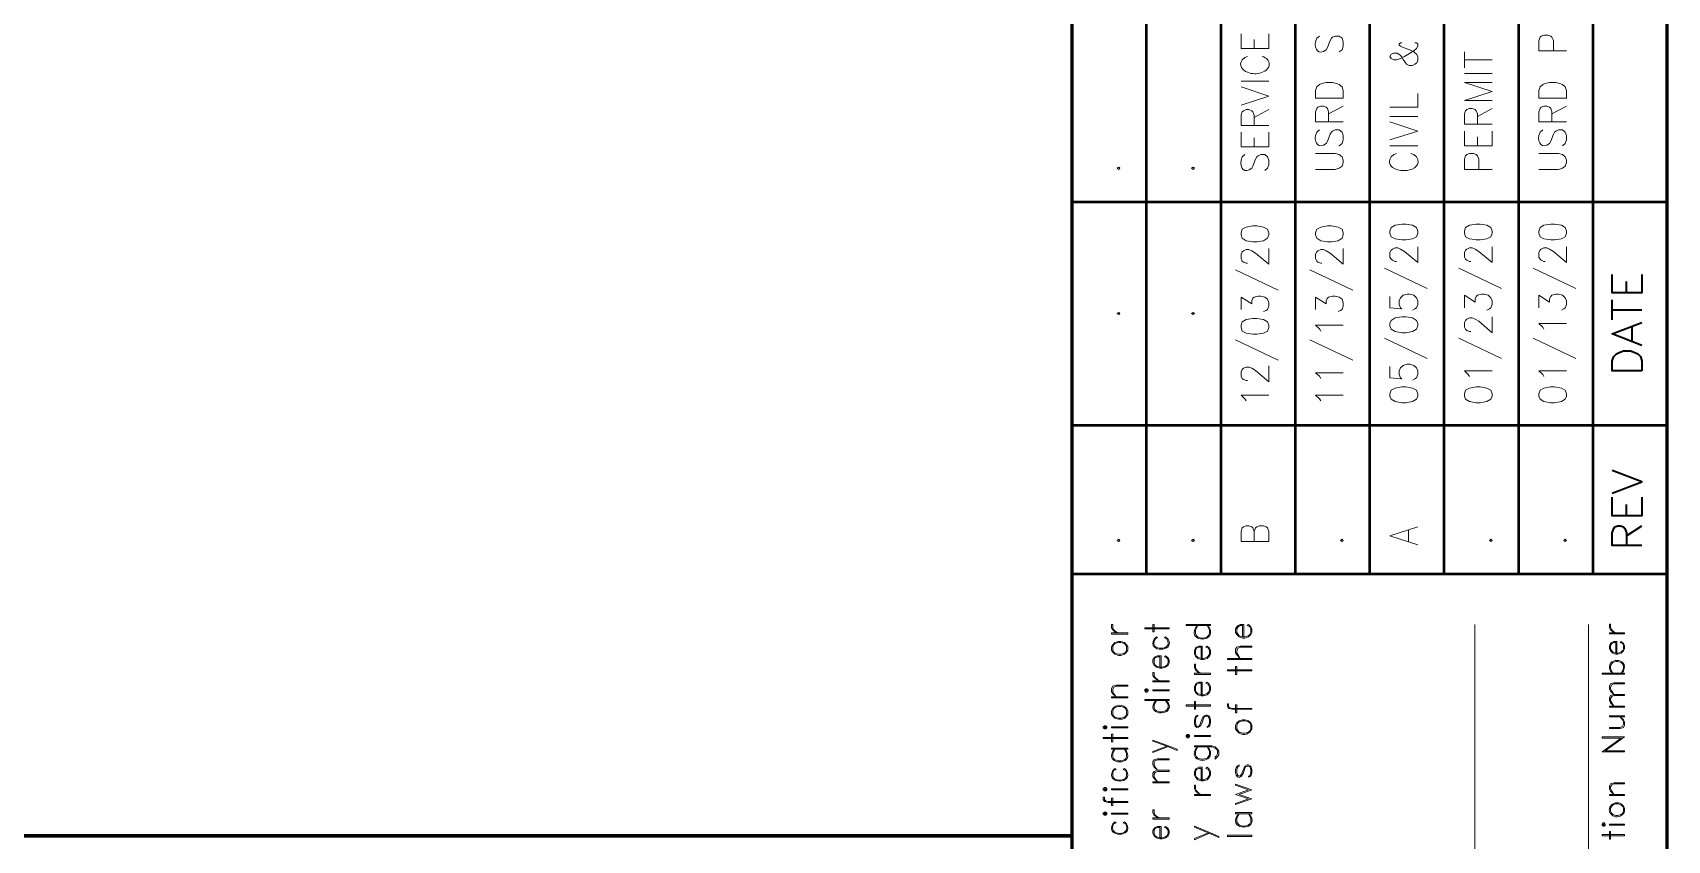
# Model space of a CAD drawing. Header units: inches. Extents: x 5 to 516, y -193 to 129.
# Drawn here: x 109.26 to 116.58, y -169.71 to -166.1 of the extents above; entities that cross this region are included whole.
import ezdxf

# ---------------------------------------------------------------- set-up
doc = ezdxf.new("R2010")
doc.units = ezdxf.units.IN
doc.header["$MEASUREMENT"] = 0
doc.layers.add('PDF8_Geometry', color=7, linetype='Continuous')

msp = doc.modelspace()

# ---------------------------------------------------------------- linework, layer by layer
at = {"layer": 'PDF8_Geometry', "lineweight": 60}
for points in [[(116.5799627, -192.1857845), (116.5799627, -162.1857821), (71.5799591, -162.1857821), (71.5799591, -192.1857845)], [(113.9132959, -162.1857821), (113.9132959, -192.1857845)], [(113.9132959, -169.6924491), (71.5799591, -169.6924491), (113.9132959, -169.6924491)]]:
    msp.add_lwpolyline(points, dxfattribs=at)
at = {"layer": 'PDF8_Geometry', "lineweight": 50}
for points in [[(114.2466292, -162.1857821), (114.2466292, -168.519116)], [(114.5799626, -162.1857821), (114.5799626, -168.519116)], [(114.9132959, -162.1857821), (114.9132959, -168.519116)], [(115.2466293, -162.1857821), (115.2466293, -168.519116)], [(115.5799627, -162.1857821), (115.5799627, -168.519116)], [(115.913296, -162.1857821), (115.913296, -168.519116)], [(116.2466294, -162.1857821), (116.2466294, -168.519116)], [(113.9132959, -166.8524492), (116.5799627, -166.8524492)], [(113.9132959, -167.8524492), (116.5799627, -167.8524492)], [(113.9132959, -168.519116), (116.5799627, -168.519116)]]:
    msp.add_lwpolyline(points, dxfattribs=at)
at = {"layer": 'PDF8_Geometry', "lineweight": 15}
for points in [[(114.7955181, -166.1002254), (114.7955181, -166.165781), (114.6710737, -166.165781), (114.6710737, -166.1002254)], [(114.7299624, -166.165781), (114.7299624, -166.125781)], [(115.0221849, -166.1102254), (115.0099627, -166.1202254), (115.0044071, -166.135781)], [(115.0521849, -166.1713365), (115.0577405, -166.1613365), (115.0699627, -166.1302254), (115.0755183, -166.1202254), (115.0810738, -166.115781), (115.093296, -166.1102254), (115.1110738, -166.1102254), (115.123296, -166.1202254), (115.1288516, -166.135781), (115.1288516, -166.155781), (115.123296, -166.1713365), (115.1110738, -166.1813365)], [(115.3555182, -166.1868931), (115.343296, -166.1913375), (115.3377405, -166.2013375), (115.343296, -166.2113375), (115.3555182, -166.2168931), (115.3666294, -166.2168931), (115.3855182, -166.2113375), (115.403296, -166.2013375), (115.4444071, -166.175782), (115.4566294, -166.165782), (115.4621849, -166.155782), (115.4621849, -166.145782), (115.4566294, -166.1413375), (115.4499627, -166.1413375)], [(115.3910738, -166.1413375), (115.3855182, -166.1413375), (115.3788516, -166.145782), (115.3788516, -166.1513375), (115.3855182, -166.155782), (115.3966294, -166.1613375), (115.4266294, -166.1713375), (115.4444071, -166.1813375), (115.4566294, -166.1913375), (115.4621849, -166.2013375), (115.4621849, -166.2213375), (115.4566294, -166.2324487), (115.4499627, -166.2368931), (115.4388516, -166.2424487)], [(116.1288516, -166.1757817), (116.0044071, -166.1757817), (116.0044071, -166.1302262), (116.0099627, -166.1157817), (116.0155182, -166.1102262), (116.0277405, -166.1057817), (116.0455182, -166.1057817), (116.0577405, -166.1102262), (116.063296, -166.1157817), (116.0699627, -166.1302262), (116.0699627, -166.1757817)], [(114.6999625, -166.2013374), (114.6888514, -166.2068929), (114.6766292, -166.2168929)], [(115.6710737, -166.2524487), (115.6710737, -166.1813375)], [(115.6710737, -166.2168923), (115.7955182, -166.2168923)], [(115.6710737, -166.2780043), (115.7955182, -166.2780043)], [(114.6710737, -166.3124485), (114.7955181, -166.3124485)], [(114.6710737, -166.4191153), (114.7955181, -166.3791153), (114.6710737, -166.3380042)], [(115.3377404, -166.4291138), (115.4621848, -166.4291138), (115.4621848, -166.3680027)], [(115.7955182, -166.3991139), (115.6710738, -166.3991139), (115.7955182, -166.3580028), (115.6710738, -166.3180028), (115.7955182, -166.3180028)], [(114.7955181, -166.510225), (114.6710737, -166.510225), (114.6710737, -166.4646694), (114.6766292, -166.4491139), (114.6821848, -166.4446694), (114.694407, -166.4391139), (114.7066292, -166.4391139), (114.7188515, -166.4446694), (114.724407, -166.4491139), (114.7299626, -166.4646694), (114.7299626, -166.510225)], [(114.7299624, -166.4746709), (114.795518, -166.4391153)], [(115.1288515, -166.4946701), (115.004407, -166.4946701), (115.004407, -166.4491145), (115.0099626, -166.4346701), (115.0155181, -166.4291145), (115.0277404, -166.4246701), (115.0399626, -166.4246701), (115.0521848, -166.4291145), (115.0577404, -166.4346701), (115.0632959, -166.4491145), (115.0632959, -166.4946701)], [(115.0632958, -166.459116), (115.1288513, -166.4246715)], [(115.7955182, -166.5046708), (115.6710738, -166.5046708), (115.6710738, -166.4591152), (115.6766293, -166.4446708), (115.6821849, -166.4391152), (115.6944071, -166.4346708), (115.7066293, -166.4346708), (115.7188515, -166.4391152), (115.7244071, -166.4446708), (115.7299627, -166.4591152), (115.7299627, -166.5046708)], [(115.7299625, -166.4702266), (115.7955181, -166.4346711)], [(116.1288516, -166.4946701), (116.0044071, -166.4946701), (116.0044071, -166.4491145), (116.0099627, -166.4346701), (116.0155182, -166.4291145), (116.0277405, -166.4246701), (116.0399627, -166.4246701), (116.0521849, -166.4291145), (116.0577405, -166.4346701), (116.063296, -166.4491145), (116.063296, -166.4946701)], [(116.0632959, -166.459116), (116.1288514, -166.4246715)], [(115.3377404, -166.4702266), (115.4621848, -166.4702266)], [(115.3377404, -166.5757813), (115.4621848, -166.5357813), (115.3377404, -166.4946702)], [(114.7955181, -166.5402256), (114.7955181, -166.6057812), (114.6710737, -166.6057812), (114.6710737, -166.5402256)], [(114.7299624, -166.6057812), (114.7299624, -166.5657812)], [(115.0221849, -166.5302265), (115.0099627, -166.5402265), (115.0044071, -166.555782)], [(115.0521849, -166.5913376), (115.0577405, -166.5813376), (115.0699627, -166.5502265), (115.0755183, -166.5402265), (115.0810738, -166.535782), (115.093296, -166.5302265), (115.1110738, -166.5302265), (115.123296, -166.5402265), (115.1288516, -166.555782), (115.1288516, -166.575782), (115.123296, -166.5913376), (115.1110738, -166.6013376)], [(115.7955182, -166.5357814), (115.7955182, -166.6013369), (115.6710738, -166.6013369), (115.6710738, -166.5357814)], [(115.7299625, -166.6013369), (115.7299625, -166.5613369)], [(116.022185, -166.5302265), (116.0099628, -166.5402265), (116.0044072, -166.555782)], [(116.052185, -166.5913376), (116.0577406, -166.5813376), (116.0699628, -166.5502265), (116.0755183, -166.5402265), (116.0810739, -166.535782), (116.0932961, -166.5302265), (116.1110739, -166.5302265), (116.1232961, -166.5402265), (116.1288517, -166.555782), (116.1288517, -166.575782), (116.1232961, -166.5913376), (116.1110739, -166.6013376)], [(114.6888516, -166.6413376), (114.6766293, -166.6513376), (114.6710738, -166.6668931)], [(114.7188516, -166.7024487), (114.7244071, -166.6924487), (114.7366293, -166.6624487), (114.7421849, -166.6513376), (114.7477405, -166.6468931), (114.7599627, -166.6413376), (114.7777405, -166.6413376), (114.7899627, -166.6513376), (114.7955182, -166.6668931), (114.7955182, -166.6868931), (114.7899627, -166.7024487), (114.7777405, -166.7124487)], [(115.004407, -166.7080038), (115.0932959, -166.7080038), (115.1110737, -166.7024482), (115.1232959, -166.6924482), (115.1288515, -166.6768927), (115.1288515, -166.6668927), (115.1232959, -166.6513371), (115.1110737, -166.6413371), (115.0932959, -166.6368927), (115.004407, -166.6368927)], [(115.3377404, -166.6013369), (115.4621848, -166.6013369)], [(115.3666292, -166.6368933), (115.3555181, -166.6413378), (115.3432959, -166.6513378)], [(115.4566292, -166.6513378), (115.444407, -166.6413378), (115.4321848, -166.6368933)], [(115.7955182, -166.7080038), (115.6710738, -166.7080038), (115.6710738, -166.6624482), (115.6766293, -166.6468927), (115.6821849, -166.6413371), (115.6944071, -166.6368927), (115.7121849, -166.6368927), (115.7244071, -166.6413371), (115.7299627, -166.6468927), (115.7366293, -166.6624482), (115.7366293, -166.7080038)], [(116.0044071, -166.7080038), (116.093296, -166.7080038), (116.1110738, -166.7024482), (116.123296, -166.6924482), (116.1288515, -166.6768927), (116.1288515, -166.6668927), (116.123296, -166.6513371), (116.1110738, -166.6413371), (116.093296, -166.6368927), (116.0044071, -166.6368927)], [(115.3666292, -166.7080044), (115.3855181, -166.7124489), (115.414407, -166.7124489)], [(114.6999625, -167.1280026), (114.6944069, -167.1280026), (114.6821847, -167.122447), (114.6766292, -167.1180026), (114.6710736, -167.1068914), (114.6710736, -167.0868914), (114.6766292, -167.0768914), (114.6821847, -167.072447), (114.6944069, -167.0668914), (114.7066292, -167.0668914), (114.7188514, -167.072447), (114.7366292, -167.082447), (114.7955181, -167.132447), (114.7955181, -167.0613359)], [(115.0332959, -167.1280026), (115.0277403, -167.1280026), (115.0155181, -167.122447), (115.0099625, -167.1180026), (115.004407, -167.1068914), (115.004407, -167.0868914), (115.0099625, -167.0768914), (115.0155181, -167.072447), (115.0277403, -167.0668914), (115.0399625, -167.0668914), (115.0521848, -167.072447), (115.0699625, -167.082447), (115.1288514, -167.132447), (115.1288514, -167.0613359)], [(115.3666292, -167.1202262), (115.3610737, -167.1202262), (115.3488514, -167.1146707), (115.3432959, -167.1102262), (115.3377403, -167.1002262), (115.3377403, -167.0791151), (115.3432959, -167.0691151), (115.3488514, -167.0646707), (115.3610737, -167.0591151), (115.3732959, -167.0591151), (115.3855181, -167.0646707), (115.4032959, -167.0746707), (115.4621848, -167.1246707), (115.4621848, -167.0546707)], [(115.6999626, -167.1202262), (115.694407, -167.1202262), (115.6821848, -167.1146707), (115.6766292, -167.1102262), (115.6710737, -167.1002262), (115.6710737, -167.0791151), (115.6766292, -167.0691151), (115.6821848, -167.0646707), (115.694407, -167.0591151), (115.7066292, -167.0591151), (115.7188515, -167.0646707), (115.7366293, -167.0746707), (115.7955181, -167.1246707), (115.7955181, -167.0546707)], [(116.0332959, -167.1202262), (116.0277404, -167.1202262), (116.0155182, -167.1146707), (116.0099626, -167.1102262), (116.004407, -167.1002262), (116.004407, -167.0791151), (116.0099626, -167.0691151), (116.0155182, -167.0646707), (116.0277404, -167.0591151), (116.0399626, -167.0591151), (116.0521848, -167.0646707), (116.0699626, -167.0746707), (116.1288515, -167.1246707), (116.1288515, -167.0546707)], [(114.6466291, -167.1580047), (114.8377402, -167.2491159)], [(114.9799624, -167.1580047), (115.1710736, -167.2491159)], [(115.3132958, -167.1502261), (115.5044069, -167.2413373)], [(115.6466292, -167.1502261), (115.8377403, -167.2413373)], [(115.9799625, -167.1502261), (116.1710736, -167.2413373)], [(114.6710737, -167.3346699), (114.6710737, -167.2791143), (114.7188514, -167.3102254), (114.7188514, -167.2946699), (114.724407, -167.2846699), (114.7299625, -167.2791143), (114.7477403, -167.2746699), (114.7599626, -167.2746699), (114.7777403, -167.2791143), (114.7899626, -167.2891143), (114.7955181, -167.3046699), (114.7955181, -167.3202254), (114.7899626, -167.3346699), (114.7832959, -167.3402254), (114.7721848, -167.3446699)], [(115.004407, -167.3346699), (115.004407, -167.2791143), (115.0521848, -167.3102254), (115.0521848, -167.2946699), (115.0577404, -167.2846699), (115.0632959, -167.2791143), (115.0810737, -167.2746699), (115.0932959, -167.2746699), (115.1110737, -167.2791143), (115.1232959, -167.2891143), (115.1288515, -167.3046699), (115.1288515, -167.3202254), (115.1232959, -167.3346699), (115.1166292, -167.3402254), (115.1055181, -167.3446699)], [(115.3377404, -167.2768922), (115.3377404, -167.3268922), (115.3910737, -167.3324477), (115.3855182, -167.3268922), (115.3788515, -167.3124477), (115.3788515, -167.2968922), (115.3855182, -167.2824477), (115.3966293, -167.2713366), (115.414407, -167.2668922), (115.4266293, -167.2668922), (115.444407, -167.2713366), (115.4566293, -167.2824477), (115.4621848, -167.2968922), (115.4621848, -167.3124477), (115.4566293, -167.3268922), (115.4499626, -167.3324477), (115.4388515, -167.3380033)], [(115.6710737, -167.3268913), (115.6710737, -167.2713357), (115.7188515, -167.3024468), (115.7188515, -167.2868913), (115.7244071, -167.2768913), (115.7299626, -167.2713357), (115.7477404, -167.2668913), (115.7599626, -167.2668913), (115.7777404, -167.2713357), (115.7899626, -167.2824468), (115.7955182, -167.2968913), (115.7955182, -167.3124468), (115.7899626, -167.3268913), (115.783296, -167.3324468), (115.7721849, -167.3380024)], [(116.0044071, -167.3268913), (116.0044071, -167.2713357), (116.0521849, -167.3024468), (116.0521849, -167.2868913), (116.0577404, -167.2768913), (116.063296, -167.2713357), (116.0810738, -167.2668913), (116.093296, -167.2668913), (116.1110738, -167.2713357), (116.123296, -167.2824468), (116.1288515, -167.2968913), (116.1288515, -167.3124468), (116.123296, -167.3268913), (116.1166293, -167.3324468), (116.1055182, -167.3380024)], [(115.6999626, -167.4335581), (115.694407, -167.4335581), (115.6821848, -167.4291137), (115.6766292, -167.4235581), (115.6710737, -167.4135581), (115.6710737, -167.3935581), (115.6766292, -167.3835581), (115.6821848, -167.3780026), (115.694407, -167.372447), (115.7066292, -167.372447), (115.7188515, -167.3780026), (115.7366293, -167.3880026), (115.7955181, -167.4391137), (115.7955181, -167.3680026)], [(116.0277403, -167.4235597), (116.0221848, -167.4135597), (116.004407, -167.3980041), (116.1288514, -167.3980041)], [(114.6466291, -167.4713366), (114.8377402, -167.5624478)], [(114.9799624, -167.4713366), (115.1710736, -167.5624478)], [(115.0277402, -167.4313383), (115.0221847, -167.4213383), (115.0044069, -167.4057827), (115.1288514, -167.4057827)], [(115.3132958, -167.4635603), (115.5044069, -167.5546714)], [(115.6466292, -167.4635603), (115.8377403, -167.5546714)], [(115.9799625, -167.4635603), (116.1710736, -167.5546714)], [(114.6999625, -167.6535605), (114.6944069, -167.6535605), (114.6821847, -167.6491161), (114.6766292, -167.6435605), (114.6710736, -167.6335605), (114.6710736, -167.6135605), (114.6766292, -167.6035605), (114.6821847, -167.598005), (114.6944069, -167.5935605), (114.7066292, -167.5935605), (114.7188514, -167.598005), (114.7366292, -167.608005), (114.7955181, -167.6591161), (114.7955181, -167.588005)], [(115.0277402, -167.6435598), (115.0221847, -167.6335598), (115.0044069, -167.6180042), (115.1288514, -167.6180042)], [(115.3377404, -167.5902264), (115.3377404, -167.6413375), (115.3910737, -167.6457819), (115.3855182, -167.6413375), (115.3788515, -167.6257819), (115.3788515, -167.6102264), (115.3855182, -167.5957819), (115.3966293, -167.5857819), (115.414407, -167.5802264), (115.4266293, -167.5802264), (115.444407, -167.5857819), (115.4566293, -167.5957819), (115.4621848, -167.6102264), (115.4621848, -167.6257819), (115.4566293, -167.6413375), (115.4499626, -167.6457819), (115.4388515, -167.6513375)], [(115.694407, -167.6357812), (115.6888514, -167.6257812), (115.6710736, -167.6102256), (115.7955181, -167.6102256)], [(116.0277403, -167.6357812), (116.0221848, -167.6257812), (116.004407, -167.6102256), (116.1288514, -167.6102256)], [(114.6944069, -167.7446702), (114.6888513, -167.7346702), (114.6710736, -167.7191146), (114.795518, -167.7191146)], [(115.0277402, -167.7446702), (115.0221847, -167.7346702), (115.0044069, -167.7191146), (115.1288514, -167.7191146)], [(114.7955181, -168.3746706), (114.6710737, -168.3746706), (114.6710737, -168.329115), (114.6766292, -168.3135595), (114.6821848, -168.3080039), (114.694407, -168.3035595), (114.7066292, -168.3035595), (114.7188515, -168.3080039), (114.724407, -168.3135595), (114.7299626, -168.329115), (114.7299626, -168.3746706)], [(114.7299624, -168.3291158), (114.7366291, -168.3135602), (114.7421846, -168.3080046), (114.7544069, -168.3035602), (114.7721846, -168.3035602), (114.7832958, -168.3080046), (114.7899624, -168.3135602), (114.795518, -168.3291158), (114.795518, -168.3746713)], [(115.4621849, -168.3891156), (115.3377404, -168.3491156), (115.4621849, -168.3080045)], [(115.4210737, -168.3746706), (115.4210737, -168.3235595)], [(114.5299625, -168.7613378), (114.5188514, -168.7502267), (114.5299625, -168.7713378), (114.5299625, -168.7857823), (114.5244069, -168.7968934), (114.5188514, -168.8013378), (114.5032958, -168.8068934), (114.4932958, -168.8068934), (114.4777403, -168.8013378), (114.4721847, -168.7968934), (114.4666291, -168.7857823), (114.4666291, -168.7713378), (114.4777403, -168.7502267), (114.4666291, -168.7613378)], [(114.6832959, -168.801338), (114.6832959, -168.7457825), (114.6677404, -168.7457825), (114.6577404, -168.7502269), (114.6521848, -168.7557825), (114.6466293, -168.7657825), (114.6466293, -168.781338), (114.6521848, -168.791338), (114.6621848, -168.801338), (114.6777404, -168.8068936), (114.6888515, -168.8068936), (114.7044071, -168.801338), (114.7144071, -168.791338), (114.7199626, -168.781338), (114.7199626, -168.7657825), (114.7144071, -168.7557825), (114.7044071, -168.7457825)], [(114.6777403, -168.801338), (114.6777403, -168.7502269), (114.6677403, -168.7502269), (114.6577403, -168.7557825), (114.6521848, -168.7657825), (114.6521848, -168.781338), (114.6577403, -168.791338), (114.6621848, -168.7968936), (114.6777403, -168.801338), (114.6888514, -168.801338), (114.704407, -168.7968936), (114.7099626, -168.791338), (114.714407, -168.781338), (114.714407, -168.7657825), (114.7099626, -168.7557825), (114.6988514, -168.7502269), (114.704407, -168.7457825)], [(115.7177405, -172.5413376), (115.7177405, -168.7457816)], [(116.2266293, -172.5257827), (116.2266293, -168.7457825)], [(114.2866291, -168.811338), (114.2977402, -168.8057825), (114.2921846, -168.801338), (114.2821846, -168.811338)], [(114.3444068, -168.811338), (114.3332957, -168.801338), (114.3288513, -168.8057825), (114.3388513, -168.811338)], [(114.4977403, -168.8980042), (114.4977403, -168.8424486), (114.4821847, -168.8424486), (114.4721847, -168.846893), (114.4666292, -168.8524486), (114.4621847, -168.8624486), (114.4621847, -168.8780041), (114.4666292, -168.8880042), (114.4777403, -168.8980042), (114.4932959, -168.9024486), (114.5032959, -168.9024486), (114.5188514, -168.8980042), (114.5299625, -168.8880042), (114.534407, -168.8780041), (114.534407, -168.8624486), (114.5299625, -168.8524486), (114.5188514, -168.8424486)], [(114.4932957, -168.8980042), (114.4932957, -168.846893), (114.4821846, -168.846893), (114.4721846, -168.8524486), (114.4666291, -168.8624486), (114.4666291, -168.8780041), (114.4721846, -168.8880042), (114.4777402, -168.8924486), (114.4932957, -168.8980042), (114.5032958, -168.8980042), (114.5188513, -168.8924486), (114.5244069, -168.8880042), (114.5299624, -168.8780041), (114.5299624, -168.8624486), (114.5244069, -168.8524486), (114.5132958, -168.846893), (114.5188513, -168.8424486)], [(116.354407, -168.8735584), (116.354407, -168.8213362), (116.3399626, -168.8213362), (116.3310737, -168.8257807), (116.3255181, -168.8302251), (116.3210737, -168.8402251), (116.3210737, -168.8546695), (116.3255181, -168.8635584), (116.3355181, -168.8735584), (116.3499626, -168.8780029), (116.3588515, -168.8780029), (116.3732959, -168.8735584), (116.3832959, -168.8635584), (116.3877403, -168.8546695), (116.3877403, -168.8402251), (116.3832959, -168.8302251), (116.3732959, -168.8213362)], [(116.3499627, -168.8735584), (116.3499627, -168.8257807), (116.3399627, -168.8257807), (116.3310739, -168.8302251), (116.3255183, -168.8402251), (116.3255183, -168.8546695), (116.3310739, -168.8635584), (116.3355183, -168.8680029), (116.3499627, -168.8735584), (116.3588516, -168.8735584), (116.3732961, -168.8680029), (116.3788516, -168.8635584), (116.3832961, -168.8546695), (116.3832961, -168.8402251), (116.3788516, -168.8302251), (116.3688516, -168.8257807), (116.3732961, -168.8213362)], [(114.3132957, -168.9368926), (114.3132957, -168.8857815), (114.2977402, -168.8857815), (114.286629, -168.8902259), (114.2821846, -168.8946704), (114.276629, -168.9046704), (114.276629, -168.9180037), (114.2821846, -168.9280037), (114.2921846, -168.9368926), (114.3077402, -168.941337), (114.3177402, -168.941337), (114.3332957, -168.9368926), (114.3444068, -168.9280037), (114.3499624, -168.9180037), (114.3499624, -168.9046704), (114.3444068, -168.8946704), (114.3332957, -168.8857815)], [(114.3077404, -168.9368926), (114.3077404, -168.8902259), (114.2977404, -168.8902259), (114.2866293, -168.8946704), (114.2821848, -168.9046704), (114.2821848, -168.9180037), (114.2866293, -168.9280037), (114.2921848, -168.9324481), (114.3077404, -168.9368926), (114.3177404, -168.9368926), (114.3332959, -168.9324481), (114.3388515, -168.9280037), (114.3444071, -168.9180037), (114.3444071, -168.9046704), (114.3388515, -168.8946704), (114.3288515, -168.8902259), (114.3332959, -168.8857815)], [(116.3832961, -168.9546715), (116.3732961, -168.9635604), (116.3832961, -168.9446715), (116.3832961, -168.9302271), (116.3788517, -168.9213382), (116.3732961, -168.9157827), (116.3588517, -168.9113382), (116.3499628, -168.9113382), (116.3355183, -168.9157827), (116.3310739, -168.9213382), (116.3255183, -168.9302271), (116.3255183, -168.9446715), (116.3355183, -168.9635604), (116.3255183, -168.9546715)], [(114.4977403, -169.0602266), (114.4977403, -169.004671), (114.4821847, -169.004671), (114.4721847, -169.0091155), (114.4666292, -169.014671), (114.4621847, -169.024671), (114.4621847, -169.0402266), (114.4666292, -169.0502266), (114.4777403, -169.0602266), (114.4932959, -169.0657821), (114.5032959, -169.0657821), (114.5188514, -169.0602266), (114.5299625, -169.0502266), (114.534407, -169.0402266), (114.534407, -169.024671), (114.5299625, -169.014671), (114.5188514, -169.004671)], [(114.4932957, -169.0602266), (114.4932957, -169.0091155), (114.4821846, -169.0091155), (114.4721846, -169.014671), (114.4666291, -169.024671), (114.4666291, -169.0402266), (114.4721846, -169.0502266), (114.4777402, -169.054671), (114.4932957, -169.0602266), (114.5032958, -169.0602266), (114.5188513, -169.054671), (114.5244069, -169.0502266), (114.5299624, -169.0402266), (114.5299624, -169.024671), (114.5244069, -169.014671), (114.5132958, -169.0091155), (114.5188513, -169.004671)], [(114.3444068, -169.0957822), (114.3332957, -169.0857822), (114.3444068, -169.1046711), (114.3444068, -169.1191156), (114.3388513, -169.1280044), (114.3332957, -169.1324489), (114.3177402, -169.1368933), (114.3077402, -169.1368933), (114.2921846, -169.1324489), (114.2866291, -169.1280044), (114.2821846, -169.1191156), (114.2821846, -169.1046711), (114.2921846, -169.0857822), (114.2821846, -169.0957822)], [(114.4666291, -169.1613362), (114.4777403, -169.1568918), (114.4777403, -169.1513362), (114.4666291, -169.1568918)], [(114.4721846, -169.1568927), (114.4666291, -169.1724483), (114.4666291, -169.1868927), (114.4721846, -169.2024483)], [(114.4821848, -169.2024475), (114.4877404, -169.1924475), (114.4977404, -169.166892), (114.5032959, -169.156892), (114.5132959, -169.1513364), (114.5188515, -169.1513364), (114.5299626, -169.156892), (114.534407, -169.1724475), (114.534407, -169.186892), (114.5299626, -169.2024475), (114.5188515, -169.206892)], [(114.5032958, -169.1668918), (114.5088514, -169.1568918)], [(114.5032959, -169.161337), (114.5132959, -169.1568925), (114.5188515, -169.1568925), (114.5299626, -169.161337)], [(114.524407, -169.1568927), (114.5299626, -169.1724483), (114.5299626, -169.1868927), (114.524407, -169.2024483)], [(114.6210736, -169.1213371), (114.615518, -169.1113371), (114.615518, -169.1013371), (114.6099625, -169.1013371), (114.6099625, -169.1113371), (114.615518, -169.1213371), (114.6310736, -169.1257816), (114.7199625, -169.1257816), (114.7199625, -169.1213371)], [(114.6155181, -169.1157821), (114.6310737, -169.1213377), (114.7199625, -169.1213377)], [(114.4666293, -169.1968933), (114.4777404, -169.2024489), (114.4877404, -169.1968933)], [(114.5299626, -169.1968933), (114.5188515, -169.2024489), (114.5188515, -169.2068933)], [(114.7199624, -169.2124483), (114.7199624, -169.1968927), (114.7144069, -169.1868927), (114.7044069, -169.1768927), (114.6888513, -169.1724483), (114.6777402, -169.1724483), (114.6621846, -169.1768927), (114.6521846, -169.1868927), (114.6466291, -169.1968927), (114.6466291, -169.2124483), (114.6521846, -169.2224483), (114.6621846, -169.2324483)], [(114.3499626, -169.2913373), (114.2766292, -169.3191151), (114.2766292, -169.3146707), (114.3388515, -169.2913373)], [(114.5299625, -169.3035595), (114.5188514, -169.2935595), (114.5299625, -169.3135595), (114.5299625, -169.329115), (114.5244069, -169.339115), (114.5188514, -169.3446706), (114.5032958, -169.349115), (114.4932958, -169.349115), (114.4777403, -169.3446706), (114.4721847, -169.339115), (114.4666291, -169.329115), (114.4666291, -169.3135595), (114.4777403, -169.2935595), (114.4666291, -169.3035595)], [(116.3877405, -169.2491141), (116.2877405, -169.2491141), (116.2877405, -169.2546697), (116.3732961, -169.2546697), (116.2877405, -169.3157808), (116.3877405, -169.3157808)], [(116.3877405, -169.2491143), (116.3021849, -169.3113365), (116.3877405, -169.3113365), (116.3877405, -169.315781)], [(114.1588515, -169.313559), (114.1488515, -169.3046701), (114.1588515, -169.323559), (114.1588515, -169.3380035), (114.1532959, -169.3468924), (114.1488515, -169.3524479), (114.1332959, -169.3568924), (114.1221848, -169.3568924), (114.1066292, -169.3524479), (114.1021848, -169.3468924), (114.0966292, -169.3380035), (114.0966292, -169.323559), (114.1066292, -169.3046701), (114.0966292, -169.313559)], [(114.6521848, -169.3846707), (114.6621848, -169.3802262), (114.6621848, -169.3746707), (114.6521848, -169.3802262)], [(114.6677402, -169.425782), (114.6732957, -169.415782), (114.6832957, -169.3902264), (114.6888513, -169.3802264), (114.6988513, -169.3746709), (114.7044068, -169.3746709), (114.7144068, -169.3802264), (114.7199624, -169.3946709), (114.7199624, -169.4102264), (114.7144068, -169.425782), (114.7044068, -169.4302264)], [(114.1588515, -169.4002256), (114.1488515, -169.3902256), (114.1432959, -169.39467), (114.1532959, -169.4002256), (114.1588515, -169.4091145), (114.1588515, -169.4235589), (114.1532959, -169.4335589), (114.1488515, -169.4380034), (114.1332959, -169.4424478), (114.1221848, -169.4424478), (114.1066292, -169.4380034), (114.1021848, -169.4335589), (114.0966292, -169.4235589), (114.0966292, -169.4091145), (114.1021848, -169.4002256), (114.1121848, -169.39467), (114.1066292, -169.3902256), (114.0966292, -169.4002256)], [(114.4977403, -169.4413369), (114.4977403, -169.3846702), (114.4821847, -169.3846702), (114.4721847, -169.3902258), (114.4666292, -169.3946702), (114.4621847, -169.4057813), (114.4621847, -169.4202258), (114.4666292, -169.4302258), (114.4777403, -169.4413369), (114.4932959, -169.4457813), (114.5032959, -169.4457813), (114.5188514, -169.4413369), (114.5299625, -169.4302258), (114.534407, -169.4202258), (114.534407, -169.4057813), (114.5299625, -169.3946702), (114.5188514, -169.3846702)], [(114.4932957, -169.4413369), (114.4932957, -169.3902258), (114.4821846, -169.3902258), (114.4721846, -169.3946702), (114.4666291, -169.4057813), (114.4666291, -169.4202258), (114.4721846, -169.4302258), (114.4777402, -169.4357813), (114.4932957, -169.4413369), (114.5032958, -169.4413369), (114.5188513, -169.4357813), (114.5244069, -169.4302258), (114.5299624, -169.4202258), (114.5299624, -169.4057813), (114.5244069, -169.3946702), (114.5132958, -169.3902258), (114.5188513, -169.3846702)], [(114.6577403, -169.3802271), (114.6521847, -169.3946716), (114.6521847, -169.4102271), (114.6577403, -169.4257827)], [(114.6521847, -169.4202255), (114.6621847, -169.4257811), (114.6732958, -169.4202255)], [(114.6888515, -169.3902262), (114.693296, -169.3802262)], [(114.6888516, -169.3846714), (114.6988516, -169.380227), (114.7044071, -169.380227), (114.7144071, -169.3846714)], [(114.7144069, -169.4202255), (114.7044069, -169.4257811), (114.7044069, -169.4302255)], [(114.7099627, -169.3802271), (114.7144071, -169.3946716), (114.7144071, -169.4102271), (114.7099627, -169.4257827)], [(114.065518, -169.5380049), (114.0599624, -169.529116), (114.0599624, -169.519116), (114.0544069, -169.519116), (114.0544069, -169.529116), (114.0599624, -169.5380049), (114.075518, -169.5424494), (114.1644069, -169.5424494), (114.1644069, -169.5380049)], [(114.7199624, -169.4868916), (114.6466291, -169.4613361), (114.6466291, -169.4657805), (114.7044069, -169.4868916)], [(114.6466291, -169.5068932), (114.7044069, -169.4868932)], [(114.7199625, -169.4868924), (114.6621848, -169.5068924), (114.7199625, -169.5268924), (114.6466292, -169.5524479), (114.6466292, -169.5468924), (114.704407, -169.5268924), (114.6466292, -169.5068924)], [(114.0599625, -169.5335588), (114.0755181, -169.5380032), (114.1644069, -169.5380032)], [(114.7144071, -169.6035586), (114.7044071, -169.5935586), (114.7144071, -169.6135586), (114.7144071, -169.6291141), (114.7099626, -169.6391141), (114.7044071, -169.6435586), (114.6888515, -169.6491141), (114.6777404, -169.6491141), (114.6621848, -169.6435586), (114.6577404, -169.6391141), (114.6521848, -169.6291141), (114.6521848, -169.6135586), (114.6621848, -169.5935586), (114.6521848, -169.6035586)], [(116.3310737, -169.5591146), (116.3255182, -169.5680035), (116.3255182, -169.5824479), (116.3310737, -169.5924479), (116.3355182, -169.5968924), (116.3499626, -169.6013368), (116.3588515, -169.6013368), (116.3732959, -169.5968924), (116.3788515, -169.5924479), (116.3832959, -169.5824479), (116.3832959, -169.5680035), (116.3788515, -169.5591146)], [(114.1021848, -169.6380038), (114.1121848, -169.6335594), (114.1066292, -169.629115), (114.0966292, -169.6380038)], [(114.1588515, -169.6380038), (114.1488515, -169.629115), (114.1432959, -169.6335594), (114.1532959, -169.6380038)], [(114.3132957, -169.7013376), (114.3132957, -169.6502265), (114.2977402, -169.6502265), (114.286629, -169.654671), (114.2821846, -169.6591154), (114.276629, -169.6691154), (114.276629, -169.6824487), (114.2821846, -169.6924487), (114.2921846, -169.7013376), (114.3077402, -169.7057821), (114.3177402, -169.7057821), (114.3332957, -169.7013376), (114.3444068, -169.6924487), (114.3499624, -169.6824487), (114.3499624, -169.6691154), (114.3444068, -169.6591154), (114.3332957, -169.6502265)], [(114.3077404, -169.7013376), (114.3077404, -169.654671), (114.2977404, -169.654671), (114.2866293, -169.6591154), (114.2821848, -169.6691154), (114.2821848, -169.6824487), (114.2866293, -169.6924487), (114.2921848, -169.6968932), (114.3077404, -169.7013376), (114.3177404, -169.7013376), (114.3332959, -169.6968932), (114.3388515, -169.6924487), (114.3444071, -169.6824487), (114.3444071, -169.6691154), (114.3388515, -169.6591154), (114.3288515, -169.654671), (114.3332959, -169.6502265)], [(114.5344069, -169.6791141), (114.4621847, -169.7102252), (114.4621847, -169.7046696), (114.5244069, -169.6791141)]]:
    msp.add_lwpolyline(points, dxfattribs=at)
for points in [[(115.1288515, -166.3891154), (115.004407, -166.3891154), (115.004407, -166.3535599), (115.0099626, -166.3380043), (115.0221848, -166.3280043), (115.0332959, -166.3224488), (115.0521848, -166.3180043), (115.0810737, -166.3180043), (115.0988515, -166.3224488), (115.1110737, -166.3280043), (115.1232959, -166.3380043), (115.1288515, -166.3535599)], [(116.1288516, -166.3891154), (116.0044071, -166.3891154), (116.0044071, -166.3535599), (116.0099627, -166.3380043), (116.0221849, -166.3280043), (116.033296, -166.3224488), (116.0521849, -166.3180043), (116.0810738, -166.3180043), (116.0988516, -166.3224488), (116.1110738, -166.3280043), (116.123296, -166.3380043), (116.1288516, -166.3535599)], [(114.1166291, -166.7024473), (114.1232958, -166.7080029), (114.1288513, -166.7024473), (114.1232958, -166.6968918)], [(114.4499625, -166.7024473), (114.4566291, -166.7080029), (114.4621847, -166.7024473), (114.4566291, -166.6968918)], [(114.6710737, -167.0013365), (114.6766292, -167.015781), (114.694407, -167.0268921), (114.724407, -167.0313365), (114.7421848, -167.0313365), (114.7721848, -167.0268921), (114.7899626, -167.015781), (114.7955181, -167.0013365), (114.7955181, -166.9913365), (114.7899626, -166.975781), (114.7721848, -166.965781), (114.7421848, -166.9602254), (114.724407, -166.9602254), (114.694407, -166.965781), (114.6766292, -166.975781), (114.6710737, -166.9913365)], [(115.004407, -167.0013365), (115.0099626, -167.015781), (115.0277403, -167.0268921), (115.0577404, -167.0313365), (115.0755181, -167.0313365), (115.1055181, -167.0268921), (115.1232959, -167.015781), (115.1288515, -167.0013365), (115.1288515, -166.9913365), (115.1232959, -166.975781), (115.1055181, -166.965781), (115.0755181, -166.9602254), (115.0577404, -166.9602254), (115.0277403, -166.965781), (115.0099626, -166.975781), (115.004407, -166.9913365)], [(115.3377404, -166.9935579), (115.3432959, -167.0091135), (115.3610737, -167.0191135), (115.3910737, -167.0235579), (115.4088515, -167.0235579), (115.4388515, -167.0191135), (115.4566293, -167.0091135), (115.4621848, -166.9935579), (115.4621848, -166.9835579), (115.4566293, -166.9680024), (115.4388515, -166.9580024), (115.4088515, -166.9535579), (115.3910737, -166.9535579), (115.3610737, -166.9580024), (115.3432959, -166.9680024), (115.3377404, -166.9835579)], [(115.6710737, -166.9935579), (115.6766293, -167.0091135), (115.6944071, -167.0191135), (115.7244071, -167.0235579), (115.7421849, -167.0235579), (115.7721849, -167.0191135), (115.7899626, -167.0091135), (115.7955182, -166.9935579), (115.7955182, -166.9835579), (115.7899626, -166.9680024), (115.7721849, -166.9580024), (115.7421849, -166.9535579), (115.7244071, -166.9535579), (115.6944071, -166.9580024), (115.6766293, -166.9680024), (115.6710737, -166.9835579)], [(116.0044071, -166.9935579), (116.0099627, -167.0091135), (116.0277404, -167.0191135), (116.0577404, -167.0235579), (116.0755182, -167.0235579), (116.1055182, -167.0191135), (116.123296, -167.0091135), (116.1288515, -166.9935579), (116.1288515, -166.9835579), (116.123296, -166.9680024), (116.1055182, -166.9580024), (116.0755182, -166.9535579), (116.0577404, -166.9535579), (116.0277404, -166.9580024), (116.0099627, -166.9680024), (116.0044071, -166.9835579)], [(114.1166291, -167.3524492), (114.1232958, -167.3580048), (114.1288513, -167.3524492), (114.1232958, -167.3480048)], [(114.4499625, -167.3524492), (114.4566291, -167.3580048), (114.4621847, -167.3524492), (114.4566291, -167.3480048)], [(114.6710737, -167.4157811), (114.6766292, -167.4313366), (114.694407, -167.4413366), (114.724407, -167.4457811), (114.7421848, -167.4457811), (114.7721848, -167.4413366), (114.7899626, -167.4313366), (114.7955181, -167.4157811), (114.7955181, -167.4057811), (114.7899626, -167.3902255), (114.7721848, -167.3802255), (114.7421848, -167.3757811), (114.724407, -167.3757811), (114.694407, -167.3802255), (114.6766292, -167.3902255), (114.6710737, -167.4057811)], [(115.3377404, -167.4080048), (115.3432959, -167.4235603), (115.3610737, -167.4335603), (115.3910737, -167.4391159), (115.4088515, -167.4391159), (115.4388515, -167.4335603), (115.4566293, -167.4235603), (115.4621848, -167.4080048), (115.4621848, -167.3980048), (115.4566293, -167.3835603), (115.4388515, -167.3724492), (115.4088515, -167.3680048), (115.3910737, -167.3680048), (115.3610737, -167.3724492), (115.3432959, -167.3835603), (115.3377404, -167.3980048)], [(115.3377404, -167.7224489), (115.3432959, -167.7368933), (115.3610737, -167.7468933), (115.3910737, -167.7524489), (115.4088515, -167.7524489), (115.4388515, -167.7468933), (115.4566293, -167.7368933), (115.4621848, -167.7224489), (115.4621848, -167.7124489), (115.4566293, -167.6968933), (115.4388515, -167.6868933), (115.4088515, -167.6813377), (115.3910737, -167.6813377), (115.3610737, -167.6868933), (115.3432959, -167.6968933), (115.3377404, -167.7124489)], [(115.6710737, -167.7224489), (115.6766293, -167.7368933), (115.6944071, -167.7468933), (115.7244071, -167.7524489), (115.7421849, -167.7524489), (115.7721849, -167.7468933), (115.7899626, -167.7368933), (115.7955182, -167.7224489), (115.7955182, -167.7124489), (115.7899626, -167.6968933), (115.7721849, -167.6868933), (115.7421849, -167.6813377), (115.7244071, -167.6813377), (115.6944071, -167.6868933), (115.6766293, -167.6968933), (115.6710737, -167.7124489)], [(116.0044071, -167.7224489), (116.0099627, -167.7368933), (116.0277404, -167.7468933), (116.0577404, -167.7524489), (116.0755182, -167.7524489), (116.1055182, -167.7468933), (116.123296, -167.7368933), (116.1288515, -167.7224489), (116.1288515, -167.7124489), (116.123296, -167.6968933), (116.1055182, -167.6868933), (116.0755182, -167.6813377), (116.0577404, -167.6813377), (116.0277404, -167.6868933), (116.0099627, -167.6968933), (116.0044071, -167.7124489)], [(114.1166291, -168.3691141), (114.1232958, -168.3746697), (114.1288513, -168.3691141), (114.1232958, -168.3635586)], [(114.4499625, -168.3691141), (114.4566291, -168.3746697), (114.4621847, -168.3691141), (114.4566291, -168.3635586)], [(115.1166292, -168.3691141), (115.1232959, -168.3746697), (115.1288514, -168.3691141), (115.1232959, -168.3635586)], [(115.7832959, -168.3691141), (115.7899626, -168.3746697), (115.7955181, -168.3691141), (115.7899626, -168.3635586)], [(115.7832959, -168.3691141), (115.7899626, -168.3746697), (115.7955181, -168.3691141), (115.7899626, -168.3635586)], [(116.1166293, -168.3691141), (116.1232959, -168.3746697), (116.1288515, -168.3691141), (116.1232959, -168.3635586)], [(114.1644068, -168.7835596), (114.0910735, -168.7835596), (114.0910735, -168.7891152), (114.1644068, -168.7891152)], [(114.0910736, -168.7457809), (114.0966292, -168.7457809), (114.0966292, -168.7602254), (114.1021847, -168.7691143), (114.1121847, -168.7791143), (114.1221847, -168.7835587), (114.1066292, -168.7791143), (114.0966292, -168.7691143), (114.0910736, -168.7602254)], [(114.3499625, -168.7602273), (114.2399625, -168.7602273), (114.2399625, -168.7646717), (114.3499625, -168.7646717)], [(114.2821847, -168.7457823), (114.2821847, -168.7780045), (114.2766291, -168.7780045), (114.2766291, -168.7457823)], [(114.5344071, -168.7457823), (114.4255182, -168.7457823), (114.4255182, -168.7502267), (114.5344071, -168.7502267)], [(116.3210739, -168.744671), (116.3255183, -168.744671), (116.3255183, -168.7591154), (116.3310739, -168.7691154), (116.3399627, -168.7780043), (116.3499627, -168.7824488), (116.3355183, -168.7780043), (116.3255183, -168.7691154), (116.3210739, -168.7591154)], [(116.3877406, -168.7824474), (116.3210739, -168.7824474), (116.3210739, -168.788003), (116.3877406, -168.788003)], [(114.0910735, -168.8602256), (114.096629, -168.8702256), (114.106629, -168.8791145), (114.1221846, -168.8846701), (114.1332957, -168.8846701), (114.1488513, -168.8791145), (114.1588513, -168.8702256), (114.1644068, -168.8602256), (114.1644068, -168.8457812), (114.1588513, -168.8368923), (114.1488513, -168.8268923), (114.1332957, -168.8224479), (114.1221846, -168.8224479), (114.106629, -168.8268923), (114.096629, -168.8368923), (114.0910735, -168.8457812)], [(114.0966291, -168.8602256), (114.1021846, -168.8702256), (114.1066291, -168.8746701), (114.1221846, -168.8791145), (114.1332958, -168.8791145), (114.1488513, -168.8746701), (114.1532958, -168.8702256), (114.1588513, -168.8602256), (114.1588513, -168.8457812), (114.1532958, -168.8368923), (114.1488513, -168.8313368), (114.1332958, -168.8268923), (114.1221846, -168.8268923), (114.1066291, -168.8313368), (114.1021846, -168.8368923), (114.0966291, -168.8457812)], [(114.7199624, -168.8424486), (114.7199624, -168.846893), (114.6677402, -168.846893), (114.6577402, -168.8524486), (114.6521846, -168.8624486), (114.6521846, -168.8724486), (114.6577402, -168.8824486), (114.6677402, -168.8980042), (114.6521846, -168.8824486), (114.6466291, -168.8724486), (114.6466291, -168.856893), (114.6521846, -168.846893), (114.6677402, -168.8424486)], [(114.4621846, -168.9235604), (114.4666291, -168.9235604), (114.4666291, -168.9380049), (114.4721846, -168.949116), (114.4821846, -168.959116), (114.4932957, -168.9635604), (114.4777402, -168.959116), (114.4666291, -168.949116), (114.4621846, -168.9380049)], [(114.7199625, -168.898004), (114.6099625, -168.898004), (114.6099625, -168.9024484), (114.7199625, -168.9024484)], [(114.6521846, -168.9335591), (114.6521846, -168.9691146), (114.6466291, -168.9691146), (114.6466291, -168.9335591)], [(114.3499625, -168.9980044), (114.2766291, -168.9980044), (114.2766291, -169.0024489), (114.3499625, -169.0024489)], [(114.2766293, -168.9602268), (114.2821848, -168.9602268), (114.2821848, -168.9746713), (114.2866293, -168.9835602), (114.2977404, -168.9924491), (114.3077404, -168.9980046), (114.2921848, -168.9924491), (114.2821848, -168.9835602), (114.2766293, -168.9746713)], [(114.534407, -168.9635591), (114.4621848, -168.9635591), (114.4621848, -168.9691146), (114.534407, -168.9691146)], [(114.7199625, -168.9491153), (114.6099625, -168.9491153), (114.6099625, -168.9535597), (114.7199625, -168.9535597)], [(116.3877405, -168.9635603), (116.2877405, -168.9635603), (116.2877405, -168.9680047), (116.3877405, -168.9680047)], [(116.3877404, -169.0068921), (116.3877404, -169.0113366), (116.3399626, -169.0113366), (116.3310737, -169.015781), (116.3255181, -169.025781), (116.3255181, -169.0346699), (116.3310737, -169.0446699), (116.3399626, -169.0591144), (116.3255181, -169.0446699), (116.3210737, -169.0346699), (116.3210737, -169.0213366), (116.3255181, -169.0113366), (116.3399626, -169.0068921)], [(114.1644068, -169.0180051), (114.1644068, -169.0224495), (114.1121846, -169.0224495), (114.1021846, -169.026894), (114.096629, -169.036894), (114.096629, -169.046894), (114.1021846, -169.0557828), (114.1121846, -169.0702273), (114.096629, -169.0557828), (114.0910735, -169.046894), (114.0910735, -169.0324495), (114.096629, -169.0224495), (114.1121846, -169.0180051)], [(114.1644068, -169.0702271), (114.0910735, -169.0702271), (114.0910735, -169.0746716), (114.1644068, -169.0746716)], [(114.2399625, -169.0435594), (114.2455181, -169.049115), (114.2499625, -169.049115), (114.2555181, -169.0435594), (114.2555181, -169.039115), (114.2499625, -169.0346706), (114.2455181, -169.0346706), (114.2399625, -169.039115)], [(114.3499625, -169.0813378), (114.2399625, -169.0813378), (114.2399625, -169.0857822), (114.3499625, -169.0857822)], [(114.2455181, -169.039115), (114.2455181, -169.0435594), (114.2499626, -169.0435594), (114.2499626, -169.039115)], [(114.3499625, -169.039115), (114.2766291, -169.039115), (114.2766291, -169.0435594), (114.3499625, -169.0435594)], [(116.3877404, -169.0591156), (116.3877404, -169.0635601), (116.3399626, -169.0635601), (116.3310737, -169.0680045), (116.3255181, -169.0780045), (116.3255181, -169.0880045), (116.3310737, -169.0968934), (116.3399626, -169.1113379), (116.3255181, -169.0968934), (116.3210737, -169.0880045), (116.3210737, -169.0735601), (116.3255181, -169.0635601), (116.3399626, -169.0591156)], [(114.0966291, -169.146892), (114.1021846, -169.1557809), (114.1066291, -169.1613364), (114.1221846, -169.1657809), (114.1332958, -169.1657809), (114.1488513, -169.1613364), (114.1532958, -169.1557809), (114.1588513, -169.146892), (114.1588513, -169.1324475), (114.1532958, -169.1224475), (114.1488513, -169.1180031), (114.1332958, -169.1135586), (114.1221846, -169.1135586), (114.1066291, -169.1180031), (114.1021846, -169.1224475), (114.0966291, -169.1324475)], [(114.5344071, -169.1057823), (114.4255182, -169.1057823), (114.4255182, -169.1113379), (114.5344071, -169.1113379)], [(114.4666292, -169.0902273), (114.4666292, -169.1257829), (114.4621848, -169.1257829), (114.4621848, -169.0902273)], [(114.6521846, -169.1057822), (114.6521846, -169.1413378), (114.6466291, -169.1413378), (114.6466291, -169.1057822)], [(116.3877406, -169.1113377), (116.3210739, -169.1113377), (116.3210739, -169.1157821), (116.3877406, -169.1157821)], [(116.3877406, -169.1546704), (116.3210739, -169.1546704), (116.3210739, -169.1591148), (116.3877406, -169.1591148)], [(114.0544069, -169.2091162), (114.0599624, -169.2135606), (114.065518, -169.2135606), (114.0699624, -169.2091162), (114.0699624, -169.2035606), (114.065518, -169.1991162), (114.0599624, -169.1991162), (114.0544069, -169.2035606)], [(114.0599625, -169.2035606), (114.0599625, -169.2091162), (114.0655181, -169.2091162), (114.0655181, -169.2035606)], [(114.1644068, -169.2035606), (114.0910735, -169.2035606), (114.0910735, -169.2091162), (114.1644068, -169.2091162)], [(114.6521847, -169.2124483), (114.6577402, -169.2224483), (114.6621847, -169.2280038), (114.6777402, -169.2324483), (114.6888514, -169.2324483), (114.7044069, -169.2280038), (114.7099625, -169.2224483), (114.7144069, -169.2124483), (114.7144069, -169.1968927), (114.7099625, -169.1868927), (114.7044069, -169.1824483), (114.6888514, -169.1768927), (114.6777402, -169.1768927), (114.6621847, -169.1824483), (114.6577402, -169.1868927), (114.6521847, -169.1968927)], [(116.3688517, -169.1591138), (116.3788517, -169.1735583), (116.3832961, -169.1824472), (116.3832961, -169.1924472), (116.3788517, -169.2013361), (116.3688517, -169.2068916), (116.3210739, -169.2068916), (116.3210739, -169.2113361), (116.3688517, -169.2113361), (116.3832961, -169.2068916), (116.3877406, -169.1968916), (116.3877406, -169.1824472), (116.3832961, -169.1735583)], [(114.1644069, -169.2513376), (114.0544069, -169.2513376), (114.0544069, -169.2568932), (114.1644069, -169.2568932)], [(114.096629, -169.2368914), (114.096629, -169.2713359), (114.0910735, -169.2713359), (114.0910735, -169.2368914)], [(114.1644068, -169.2991146), (114.0910735, -169.2991146), (114.0910735, -169.3046701), (114.1644068, -169.3046701)], [(114.385518, -169.3102262), (114.385518, -169.3046707), (114.3499625, -169.2913373), (114.2766291, -169.2635596), (114.2766291, -169.268004), (114.3388513, -169.2913373)], [(114.4255182, -169.2480046), (114.4299626, -169.2535602), (114.4355182, -169.2535602), (114.4410737, -169.2480046), (114.4410737, -169.2424491), (114.4355182, -169.2380046), (114.4299626, -169.2380046), (114.4255182, -169.2424491)], [(114.4299624, -169.2424491), (114.4299624, -169.2480046), (114.435518, -169.2480046), (114.435518, -169.2424491)], [(114.534407, -169.2424491), (114.4621848, -169.2424491), (114.4621848, -169.2480046), (114.534407, -169.2480046)], [(114.5555181, -169.3491152), (114.5655181, -169.3391152), (114.5710737, -169.3291152), (114.5710737, -169.3135596), (114.5655181, -169.3035596), (114.5555181, -169.2935596), (114.5399626, -169.2891152), (114.4621848, -169.2891152), (114.4621848, -169.2935596), (114.5399626, -169.2935596), (114.5555181, -169.2991152), (114.5610737, -169.3035596), (114.5655181, -169.3135596), (114.5655181, -169.3246708), (114.5610737, -169.3346708), (114.5555181, -169.3391152)], [(114.3499624, -169.3468931), (114.3499624, -169.3513375), (114.2977402, -169.3513375), (114.2866291, -169.3568931), (114.2821847, -169.365782), (114.2821847, -169.3746709), (114.2866291, -169.3846709), (114.2977402, -169.3980042), (114.2821847, -169.3846709), (114.2766291, -169.3746709), (114.2766291, -169.3613375), (114.2821847, -169.3513375), (114.2977402, -169.3468931)], [(114.3499624, -169.3980032), (114.3499624, -169.4035588), (114.2977402, -169.4035588), (114.2866291, -169.4080032), (114.2821847, -169.4168921), (114.2821847, -169.4268921), (114.2866291, -169.435781), (114.2977402, -169.4502254), (114.2821847, -169.435781), (114.2766291, -169.4268921), (114.2766291, -169.4124476), (114.2821847, -169.4035588), (114.2977402, -169.3980032)], [(114.0544069, -169.4857818), (114.0599624, -169.4902262), (114.065518, -169.4902262), (114.0699624, -169.4857818), (114.0699624, -169.4813374), (114.065518, -169.4757818), (114.0599624, -169.4757818), (114.0544069, -169.4813374)], [(114.0599625, -169.4813374), (114.0599625, -169.4857818), (114.0655181, -169.4857818), (114.0655181, -169.4813374)], [(114.1644068, -169.4813374), (114.0910735, -169.4813374), (114.0910735, -169.4857818), (114.1644068, -169.4857818)], [(114.3499625, -169.4502252), (114.2766291, -169.4502252), (114.2766291, -169.4546697), (114.3499625, -169.4546697)], [(114.4621846, -169.4657821), (114.4666291, -169.4657821), (114.4666291, -169.4813376), (114.4721846, -169.4913376), (114.4821846, -169.5013376), (114.4932957, -169.5068932), (114.4777402, -169.5013376), (114.4666291, -169.4913376), (114.4621846, -169.4813376)], [(114.534407, -169.506893), (114.4621848, -169.506893), (114.4621848, -169.5113374), (114.534407, -169.5113374)], [(116.3877404, -169.454671), (116.3877404, -169.4591154), (116.3399626, -169.4591154), (116.3310737, -169.4635598), (116.3255181, -169.4735598), (116.3255181, -169.4824487), (116.3310737, -169.4924487), (116.3399626, -169.5068932), (116.3255181, -169.4924487), (116.3210737, -169.4824487), (116.3210737, -169.4680043), (116.3255181, -169.4591154), (116.3399626, -169.454671)], [(116.3877406, -169.506893), (116.3210739, -169.506893), (116.3210739, -169.5113374), (116.3877406, -169.5113374)], [(114.0544069, -169.5957807), (114.0599624, -169.6002252), (114.065518, -169.6002252), (114.0699624, -169.5957807), (114.0699624, -169.5902252), (114.065518, -169.5857807), (114.0599624, -169.5857807), (114.0544069, -169.5902252)], [(114.0599625, -169.5902252), (114.0599625, -169.5957807), (114.0655181, -169.5957807), (114.0655181, -169.5902252)], [(114.096629, -169.5235589), (114.096629, -169.5568923), (114.0910735, -169.5568923), (114.0910735, -169.5235589)], [(114.1644068, -169.5902252), (114.0910735, -169.5902252), (114.0910735, -169.5957807), (114.1644068, -169.5957807)], [(114.2766293, -169.5757812), (114.2821848, -169.5757812), (114.2821848, -169.5891145), (114.2866293, -169.5991145), (114.2977404, -169.6080034), (114.3077404, -169.6124478), (114.2921848, -169.6080034), (114.2821848, -169.5991145), (114.2766293, -169.5891145)], [(114.7199624, -169.588003), (114.6466291, -169.588003), (114.6466291, -169.5935586), (114.7199624, -169.5935586)], [(114.3499625, -169.6124487), (114.2766291, -169.6124487), (114.2766291, -169.6180043), (114.3499625, -169.6180043)], [(114.5710737, -169.6991142), (114.5710737, -169.6946697), (114.534407, -169.6791141), (114.4621848, -169.6491141), (114.4621848, -169.6535586), (114.524407, -169.6791141)], [(116.2877405, -169.6446699), (116.292185, -169.6491143), (116.2977405, -169.6491143), (116.302185, -169.6446699), (116.302185, -169.6402254), (116.2977405, -169.6346699), (116.292185, -169.6346699), (116.2877405, -169.6402254)], [(116.2921848, -169.6402254), (116.2921848, -169.6446699), (116.2977403, -169.6446699), (116.2977403, -169.6402254)], [(116.3877406, -169.6402254), (116.3210739, -169.6402254), (116.3210739, -169.6446699), (116.3877406, -169.6446699)], [(114.7199625, -169.6891157), (114.6099625, -169.6891157), (114.6099625, -169.6946712), (114.7199625, -169.6946712)], [(116.3877405, -169.6868936), (116.2877405, -169.6868936), (116.2877405, -169.6924491), (116.3877405, -169.6924491)], [(116.3255183, -169.6735585), (116.3255183, -169.7068918), (116.3210739, -169.7068918), (116.3210739, -169.6735585)]]:
    msp.add_lwpolyline(points, close=True, dxfattribs=at)
at = {"layer": 'PDF8_Geometry', "lineweight": 35}
for points in [[(116.4666295, -167.1780028), (116.4666295, -167.2602251), (116.3332961, -167.2602251), (116.3332961, -167.1780028)], [(116.3966292, -167.2602251), (116.3966292, -167.209114)], [(116.3332959, -167.3813369), (116.3332959, -167.292448)], [(116.3332959, -167.336892), (116.4666293, -167.336892)], [(116.4666295, -167.4957824), (116.3332961, -167.4446712), (116.4666295, -167.3935601)], [(116.4221849, -167.4757809), (116.4221849, -167.4124476)], [(116.3332959, -168.1568926), (116.4666293, -168.1068926), (116.3332959, -168.0557815)], [(116.4666295, -168.1757819), (116.4666295, -168.2591152), (116.3332961, -168.2591152), (116.3332961, -168.1757819)], [(116.3966292, -168.2591152), (116.3966292, -168.2080041)], [(116.4666295, -168.3924477), (116.3332961, -168.3924477), (116.3332961, -168.3346699), (116.3399628, -168.315781), (116.3455184, -168.3091143), (116.3588517, -168.3035588), (116.3710739, -168.3035588), (116.3844072, -168.3091143), (116.3899628, -168.315781), (116.3966295, -168.3346699), (116.3966295, -168.3924477)], [(116.3966292, -168.348005), (116.4666292, -168.3035606)]]:
    msp.add_lwpolyline(points, dxfattribs=at)
msp.add_lwpolyline([(116.4666295, -167.6091156), (116.3332961, -167.6091156), (116.3332961, -167.5646712), (116.3399628, -167.5457823), (116.352185, -167.53356), (116.3644072, -167.5268934), (116.3844072, -167.5202267), (116.4155184, -167.5202267), (116.4344073, -167.5268934), (116.4477406, -167.53356), (116.4599628, -167.5457823), (116.4666295, -167.5646712)], close=True, dxfattribs=at)
at = {"layer": 'PDF8_Geometry', "lineweight": 15}
msp.add_lwpolyline([(114.1644068, -169.146892), (114.1644068, -169.1324475), (114.1588513, -169.1224475, 0.476339286), (114.096629, -169.1224475), (114.0910735, -169.1324475), (114.0910735, -169.146892), (114.096629, -169.1557809), (114.106629, -169.1657809)], format="xyb", dxfattribs=at)
for centre, major_axis, ratio, start_param, end_param in [((114.7365701, -166.2383703), (0.0610825, 0.0042927), 0.664718292, 4.023841924, 7.314128645), ((116.3544001, -169.5757812), (0.0341129, 0), 0.920040412, 3.355689037, 9.638874344)]:
    msp.add_ellipse(centre, major_axis=major_axis, ratio=ratio, start_param=start_param, end_param=end_param, dxfattribs=at)
for points in [[(115.0044071, -166.135781), (115.0000368, -166.1700588), (115.0180738, -166.1980773), (115.0521849, -166.1713365)], [(114.6766292, -166.2168929), (114.6587218, -166.241467), (114.6758144, -166.2633559), (114.6999625, -166.2724485)], [(115.4388516, -166.2424487), (115.3910923, -166.2490412), (115.4036664, -166.1804116), (115.3555182, -166.1868931)], [(115.0044071, -166.555782), (115.0000368, -166.5900598), (115.0180738, -166.6180783), (115.0521849, -166.5913376)], [(116.0044072, -166.555782), (116.0000368, -166.5900598), (116.0180739, -166.6180783), (116.052185, -166.5913376)], [(114.6710738, -166.6668931), (114.6653145, -166.7009857), (114.6877219, -166.7296894), (114.7188516, -166.7024487)], [(115.3432959, -166.6513378), (115.3262033, -166.6775044), (115.3412774, -166.6980785), (115.3666292, -166.7080044)], [(115.414407, -166.7124489), (115.4452959, -166.7083933), (115.4791477, -166.6863007), (115.4566292, -166.6513378)], [(114.4666291, -168.7613378), (114.4351662, -168.828023), (114.5614255, -168.828023), (114.5299625, -168.7613378)], [(114.2821846, -168.811338), (114.2478698, -168.8725973), (114.3785365, -168.8718565), (114.3444068, -168.811338)], [(114.2866291, -168.811338), (114.2537031, -168.8679491), (114.3739254, -168.8646528), (114.3388513, -168.811338)], [(116.3255183, -168.9546715), (116.2962776, -168.8910975), (116.4125368, -168.8910975), (116.3832961, -168.9546715)], [(114.106629, -169.1657809), (114.1306475, -169.1750031), (114.1522772, -169.1723179), (114.1644068, -169.146892)], [(114.2821846, -169.0957822), (114.2478513, -169.1570415), (114.3785365, -169.1563007), (114.3444068, -169.0957822)], [(114.4666291, -169.1568918), (114.4475551, -169.2131696), (114.4893329, -169.2302066), (114.5032958, -169.1668918)], [(114.6621846, -169.2324483), (114.6850365, -169.2451334), (114.7099809, -169.2372446), (114.7199624, -169.2124483)], [(114.0966292, -169.313559), (114.0628515, -169.377059), (114.1926293, -169.377059), (114.1588515, -169.313559)], [(114.4666291, -169.3035595), (114.4358699, -169.3712076), (114.5607217, -169.3712076), (114.5299625, -169.3035595)], [(114.0966292, -169.4002256), (114.0622218, -169.4628367), (114.1932589, -169.4628367), (114.1588515, -169.4002256)], [(114.6521848, -169.3802262), (114.6314256, -169.4189855), (114.6679626, -169.4660225), (114.6888515, -169.3902262)], [(116.3788515, -169.5591146), (116.3661848, -169.5462998), (116.3427219, -169.544522), (116.3310737, -169.5591146)], [(114.0966292, -169.6380038), (114.0628515, -169.7015039), (114.1926293, -169.7015039), (114.1588515, -169.6380038)], [(114.1021848, -169.6380038), (114.0677959, -169.6961705), (114.1876848, -169.6961705), (114.1532959, -169.6380038)], [(114.6521848, -169.6035586), (114.6172774, -169.669966), (114.7493145, -169.669966), (114.7144071, -169.6035586)]]:
    msp.add_open_spline(points, degree=3, dxfattribs=at)

doc.saveas('drawing.dxf')
